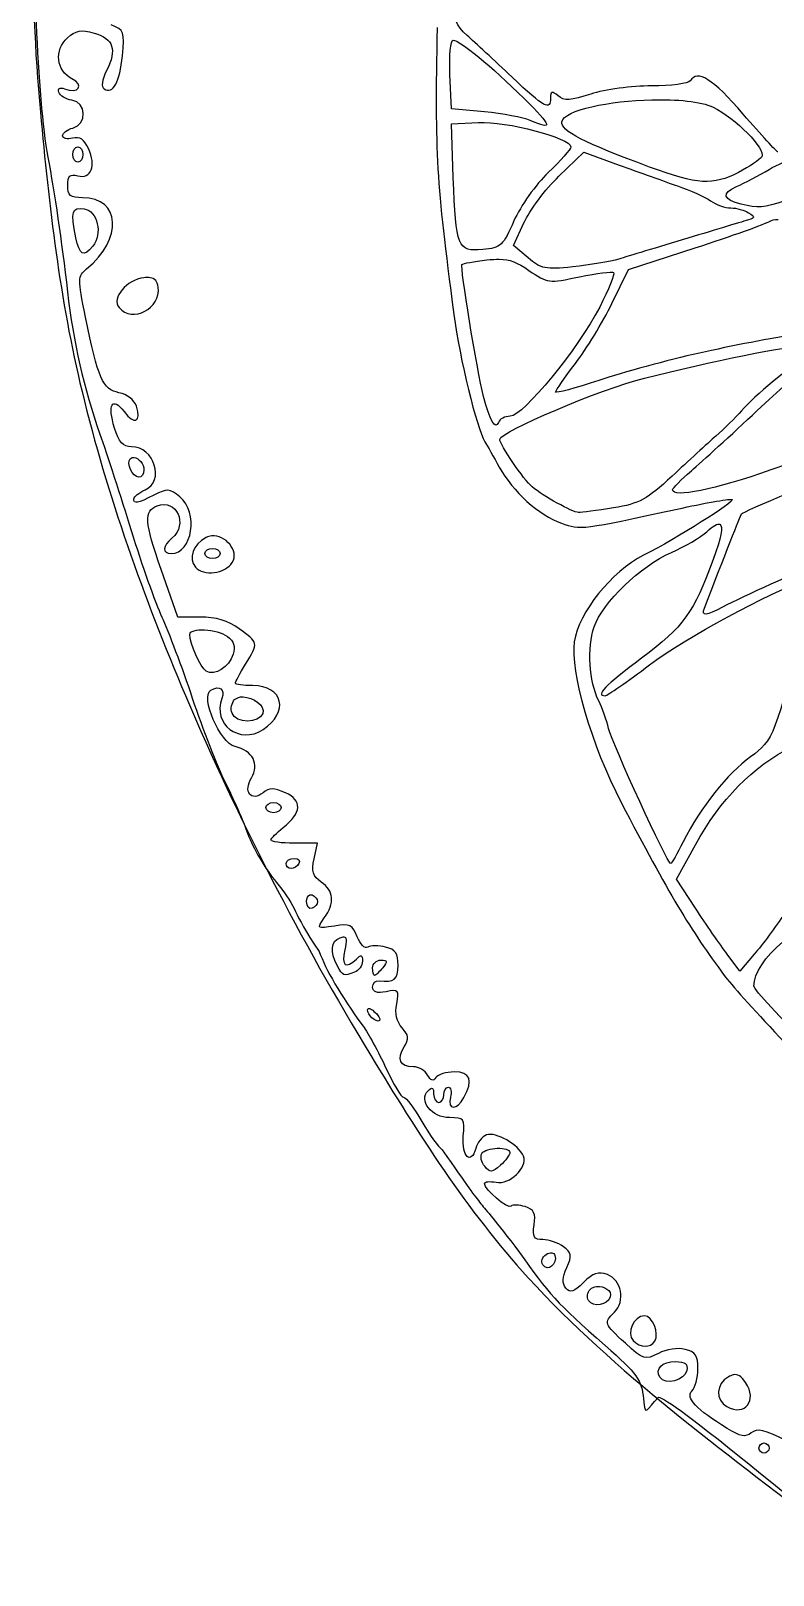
# Model space of a CAD drawing. Extents: x 2.7 to 60.3, y 1.1 to 57.9.
# Drawn here: x 2.69 to 13.76, y 6.22 to 29.24 of the extents above; entities that cross this region are included whole.
import ezdxf

# ---------------------------------------------------------------- set-up
doc = ezdxf.new("R2010")
doc.units = 0
doc.layers.get('0').update_dxf_attribs({"linetype": 'CONTINUOUS'})

msp = doc.modelspace()

# ---------------------------------------------------------------- linework, layer by layer
at = {"color": 7}
for points in [[(8.987014, 29.102843), (8.987014, 29.102843)], [(9.455547, 28.032936), (8.963312, 28.079787), (8.940712, 28.591315)], [(11.949796, 28.213183), (11.949796, 28.213183)], [(8.991424, 27.057285), (8.963312, 27.852686), (9.367352, 27.87584), (9.367352, 27.87584)], [(3.393833, 27.511485), (3.393833, 27.511485)], [(10.566246, 27.075474), (10.937213, 27.434867), (10.937213, 27.434867)], [(10.937213, 27.434867), (11.465829, 27.24084)], [(3.488641, 26.588751), (3.488641, 26.588751)], [(10.104879, 25.858941), (9.890456, 26.043049), (10.043143, 26.379842)], [(9.676033, 25.837444), (9.676033, 25.837444)], [(11.356688, 25.175986), (11.604735, 25.682002), (12.594718, 26.004464)], [(4.469805, 25.561284), (4.469805, 25.561284)], [(4.234987, 22.881277), (4.234987, 22.881277)], [(12.963481, 21.88523), (12.963481, 21.88523)], [(5.389783, 21.712149), (5.389783, 21.712149)], [(5.40191, 21.52584), (5.40191, 21.52584)], [(5.219458, 20.502784), (4.885972, 20.502784), (4.637374, 21.209993)], [(5.28395, 20.31041), (5.28395, 20.31041)], [(5.856662, 19.312159), (5.856662, 19.312159)], [(6.311415, 17.737336), (6.311415, 17.737336)], [(6.916098, 16.897285), (6.967361, 17.130999), (6.620095, 17.130999)], [(12.601333, 16.161964), (12.318008, 16.594116), (12.600781, 17.108952)], [(6.618993, 16.903347), (6.618993, 16.903347)], [(6.853811, 16.359299), (6.853811, 16.359299)], [(7.360378, 15.734769), (7.360378, 15.734769)], [(13.478867, 15.476801), (13.261137, 15.224345), (13.073173, 15.476801)], [(7.911593, 15.388057), (7.911593, 15.388057)], [(7.72418, 14.665966), (7.72418, 14.665966)], [(9.646819, 12.582923), (9.646819, 12.582923)], [(10.457656, 11.024636), (10.457656, 11.024636)], [(11.128485, 10.522481), (11.128485, 10.522481)], [(11.840104, 10.084263), (11.840104, 10.084263)], [(12.307535, 9.401858), (12.307535, 9.401858)], [(13.165777, 9.204523), (13.165777, 9.204523)], [(13.623285, 8.189736), (13.623285, 8.189736)]]:
    msp.add_lwpolyline(points, dxfattribs=at)
for points in [[(2.786944, 31.262506), (2.69342, 30.533597), (2.788728, 28.192101), (2.945694, 27.359901)], [(9.198129, 29.171194), (9.019619, 29.33028), (8.997092, 29.400968), (9.01678, 29.735639)], [(3.23839, 29.13702), (3.363504, 29.250245), (3.439558, 29.263157), (3.639123, 29.205922)], [(4.058047, 28.86968), (4.092561, 29.228872), (4.083207, 29.255774), (3.891029, 29.328841)], [(8.74944, 29.292463), (8.71515, 27.361066), (8.734049, 27.031501), (9.000243, 25.011174)], [(3.306189, 28.526272), (3.071803, 28.642488), (3.037106, 28.954857), (3.23839, 29.13702)], [(3.639123, 29.205922), (3.927069, 29.123341), (3.979791, 28.964134), (3.822678, 28.649193)], [(8.940712, 28.591315), (8.928389, 28.87262), (8.949165, 29.102843), (8.987014, 29.102843)], [(8.987014, 29.102843), (9.087341, 29.102843), (9.561229, 28.713848), (10.045347, 28.233576)], [(9.863997, 28.553283), (9.610154, 28.792912), (9.310372, 29.071164), (9.198129, 29.171194)], [(3.785746, 28.37524), (3.919268, 28.292721), (4.020282, 28.476654), (4.058047, 28.86968)], [(3.822678, 28.649193), (3.750401, 28.504312), (3.737018, 28.405359), (3.785746, 28.37524)], [(10.440569, 28.240742), (10.440569, 28.043931), (10.35349, 28.091198), (9.863997, 28.553283)], [(13.314054, 27.999312), (12.85534, 28.530606), (12.632482, 28.670882), (12.524713, 28.496508)], [(3.109405, 28.326182), (3.089929, 28.38533), (3.122228, 28.404196), (3.194844, 28.376341)], [(3.305087, 28.207118), (3.214583, 28.220433), (3.12657, 28.274061), (3.109405, 28.326182)], [(3.194844, 28.376341), (3.400149, 28.297559), (3.498982, 28.430677), (3.306189, 28.526272)], [(10.554119, 28.269957), (10.461639, 28.346705), (10.440569, 28.341199), (10.440569, 28.240742)], [(11.94704, 28.420991), (11.655188, 28.420991), (11.247995, 28.366012), (11.041944, 28.29862)], [(12.524713, 28.496508), (12.498957, 28.454833), (12.238892, 28.420991), (11.94704, 28.420991)], [(3.318316, 27.792604), (3.534427, 27.849116), (3.523982, 28.174908), (3.305087, 28.207118)], [(10.045347, 28.233576), (10.470338, 27.811961), (10.485925, 27.756708), (10.137951, 27.905052)], [(11.041944, 28.29862), (10.741646, 28.200395), (10.644839, 28.194666), (10.554119, 28.269957)], [(10.60924, 27.88576), (10.643615, 28.065487), (11.324165, 28.197178), (11.949796, 28.213183)], [(11.949796, 28.213183), (12.325174, 28.222787), (12.680497, 28.190481), (12.865365, 28.102388)], [(12.865365, 28.102388), (13.198412, 27.943689), (13.657086, 27.476289), (13.588559, 27.365412)], [(9.367352, 27.87584), (9.774829, 27.899162), (10.743737, 27.643469), (10.743737, 27.512589)], [(10.137951, 27.905052), (10.033765, 27.949471), (9.726432, 28.007056), (9.455547, 28.032936)], [(11.918377, 27.211074), (10.941384, 27.569628), (10.583984, 27.753719), (10.60924, 27.88576)], [(13.827787, 27.435968), (13.812668, 27.435968), (13.581578, 27.689457), (13.314054, 27.999312)], [(13.698802, 27.175243), (14.151074, 27.450316), (16.120544, 28.042306), (16.583312, 28.042306)], [(3.166732, 27.677401), (3.166732, 27.719074), (3.234967, 27.770816), (3.318316, 27.792604)], [(3.316111, 27.640469), (3.233942, 27.618984), (3.166732, 27.635725), (3.166732, 27.677401)], [(3.553134, 27.486681), (3.489796, 27.625698), (3.423787, 27.668635), (3.316111, 27.640469)], [(3.318316, 27.397936), (3.318316, 27.460448), (3.352158, 27.511485), (3.393833, 27.511485)], [(3.393833, 27.284384), (3.352158, 27.284384), (3.318316, 27.335424), (3.318316, 27.397936)], [(3.393281, 27.079332), (3.589431, 27.028038), (3.669251, 27.231831), (3.553134, 27.486681)], [(3.393833, 27.511485), (3.435507, 27.511485), (3.4699, 27.460448), (3.4699, 27.397936)], [(3.4699, 27.397936), (3.4699, 27.335424), (3.435507, 27.284384), (3.393833, 27.284384)], [(10.743737, 27.512589), (10.743737, 27.47807), (10.59245, 27.305212), (10.407496, 27.128941)], [(2.945694, 27.359901), (3.046453, 26.825699), (3.149877, 26.117863), (3.238941, 25.352375)], [(11.465829, 27.24084), (11.756457, 27.134179), (12.147559, 26.993638), (12.335095, 26.928851)], [(13.242396, 27.131699), (12.852751, 26.932918), (12.641865, 26.945553), (11.918377, 27.211074)], [(13.213732, 26.918378), (13.334678, 26.970993), (13.55294, 27.086526), (13.698802, 27.175243)], [(13.588559, 27.365412), (13.560209, 27.31954), (13.404607, 27.214452), (13.242396, 27.131699)], [(3.242248, 26.936567), (3.242248, 27.081209), (3.273781, 27.110583), (3.393281, 27.079332)], [(3.464388, 26.754116), (3.280507, 26.754116), (3.242248, 26.785474), (3.242248, 26.936567)], [(9.429088, 25.981313), (9.057012, 25.945276), (9.02862, 26.014008), (8.991424, 27.057285)], [(10.407496, 27.128941), (10.222542, 26.952665), (9.992318, 26.628827), (9.895968, 26.409055)], [(10.043143, 26.379842), (10.126968, 26.564847), (10.362231, 26.877851), (10.566246, 27.075474)], [(3.52447, 25.692475), (4.068394, 26.138014), (4.033544, 26.754116), (3.464388, 26.754116)], [(12.335095, 26.928851), (12.522632, 26.864064), (12.743474, 26.764141), (12.825677, 26.706711)], [(12.825677, 26.706711), (12.90788, 26.649276), (13.04435, 26.601993), (13.128845, 26.601428)], [(13.282083, 26.656549), (13.011828, 26.721554), (12.9863, 26.819442), (13.213732, 26.918378)], [(13.942439, 26.71112), (13.608646, 26.59947), (13.542212, 26.593978), (13.282083, 26.656549)], [(3.36572, 26.157149), (3.286695, 26.552274), (3.304333, 26.614913), (3.488641, 26.588751)], [(3.488641, 26.588751), (3.686212, 26.56069), (3.767218, 26.210065), (3.617626, 26.029818)], [(13.128845, 26.601428), (13.213341, 26.600791), (13.332636, 26.568569), (13.39398, 26.529769)], [(13.39398, 26.529769), (13.492179, 26.467672), (13.492179, 26.454628), (13.39398, 26.423936)], [(9.895968, 26.409055), (9.733258, 26.037921), (9.700457, 26.007588), (9.429088, 25.981313)], [(13.39398, 26.423936), (13.332636, 26.404762), (12.924265, 26.281225), (12.48668, 26.149433)], [(12.594718, 26.004464), (13.139454, 26.18186), (13.64341, 26.361932), (13.714236, 26.404646)], [(13.714236, 26.404646), (13.737167, 26.418472), (13.776189, 26.427221), (13.83385, 26.430551)], [(3.617626, 26.029818), (3.480746, 25.864888), (3.417872, 25.896392), (3.36572, 26.157149)], [(12.48668, 26.149433), (12.049095, 26.017641), (11.58665, 25.878265), (11.459215, 25.839649)], [(9.119857, 25.75862), (9.133915, 25.773925), (9.300371, 25.804447), (9.490273, 25.825868)], [(9.490273, 25.825868), (9.561689, 25.833919), (9.622016, 25.837964), (9.676033, 25.837444)], [(9.676033, 25.837444), (9.838082, 25.835887), (9.943244, 25.790316), (10.11921, 25.669325)], [(10.773503, 25.722241), (10.364662, 25.679507), (10.297743, 25.693048), (10.104879, 25.858941)], [(11.459215, 25.839649), (11.331778, 25.801032), (11.023332, 25.748347), (10.773503, 25.722241)], [(3.507934, 24.972589), (3.390726, 25.551201), (3.391298, 25.583394), (3.52447, 25.692475)], [(4.378854, 25.560184), (4.122526, 25.533646), (3.891527, 25.255669), (4.008437, 25.1148)], [(4.469805, 25.561284), (4.444564, 25.564352), (4.414575, 25.563881), (4.378854, 25.560184)], [(4.591072, 25.418519), (4.577919, 25.509734), (4.545526, 25.552084), (4.469805, 25.561284)], [(9.442869, 23.788576), (9.340997, 24.19705), (9.090296, 25.726435), (9.119857, 25.75862)], [(10.11921, 25.669325), (10.395835, 25.479121), (10.414484, 25.477055), (10.873824, 25.573965)], [(10.873824, 25.573965), (11.132818, 25.628603), (11.361371, 25.656924), (11.381493, 25.636801)], [(11.381493, 25.636801), (11.401615, 25.616682), (11.307941, 25.385525), (11.173685, 25.12362)], [(3.238941, 25.352375), (3.327305, 24.592907), (3.482288, 23.91314), (3.722908, 23.230747)], [(4.008437, 25.1148), (4.203587, 24.879661), (4.636233, 25.105309), (4.591072, 25.418519)], [(11.173685, 25.12362), (10.856118, 24.504108), (10.029699, 23.495881), (9.839744, 23.495881)], [(10.812639, 24.284119), (10.975368, 24.496341), (11.220241, 24.897704), (11.356688, 25.175986)], [(4.006784, 23.847007), (3.765389, 23.895284), (3.69314, 24.058301), (3.507934, 24.972589)], [(9.000243, 25.011174), (9.086658, 24.355309), (9.338198, 23.322356), (9.46161, 23.116647)], [(14.095677, 24.715171), (13.773267, 24.6673), (13.126846, 24.542155), (12.65921, 24.437357)], [(13.523516, 23.58132), (14.518001, 24.511539), (14.797174, 24.660722), (15.555295, 24.666112)], [(12.65921, 24.437357), (12.191574, 24.332562), (11.5181, 24.149775), (11.16266, 24.031112)], [(11.84286, 24.065286), (12.792999, 24.304351), (14.042912, 24.557516), (14.256632, 24.554214)], [(14.256632, 24.554214), (14.437985, 24.5514), (14.491176, 24.608561), (13.743451, 24.001897)], [(10.516636, 23.856927), (10.516636, 23.879793), (10.64991, 24.071896), (10.812639, 24.284119)], [(9.683199, 23.151372), (9.683199, 23.262954), (11.192595, 23.901671), (11.84286, 24.065286)], [(11.16266, 24.031112), (10.807221, 23.912449), (10.516636, 23.834067), (10.516636, 23.856927)], [(13.743451, 24.001897), (13.580256, 23.869489), (13.375551, 23.678842), (13.288698, 23.578563)], [(3.940638, 23.318941), (3.832545, 23.671143), (3.905429, 23.797988), (4.081749, 23.564232)], [(4.266406, 23.64471), (4.236431, 23.739153), (4.129578, 23.822454), (4.006784, 23.847007)], [(9.66556, 23.404932), (9.623433, 23.278555), (9.530068, 23.438939), (9.442869, 23.788576)], [(4.081749, 23.564232), (4.23617, 23.359511), (4.342278, 23.405657), (4.266406, 23.64471)], [(9.839744, 23.495881), (9.7604, 23.495881), (9.682239, 23.454972), (9.66556, 23.404932)], [(12.541801, 22.683391), (12.697274, 22.817559), (13.139053, 23.221704), (13.523516, 23.58132)], [(13.288698, 23.578563), (13.201844, 23.478281), (13.029384, 23.307977), (12.905603, 23.19988)], [(4.193095, 23.04113), (4.066318, 23.04113), (4.00517, 23.108674), (3.940638, 23.318941)], [(15.647899, 23.410994), (15.115325, 23.20211), (14.250914, 22.87975), (13.726914, 22.694965)], [(3.722908, 23.230747), (3.825773, 22.939025), (4.035931, 22.291071), (4.189787, 21.790973)], [(4.398147, 22.397861), (4.694124, 22.527714), (4.530453, 23.04113), (4.193095, 23.04113)], [(9.46161, 23.116647), (9.499114, 23.054132), (9.595347, 22.883825), (9.675482, 22.737961)], [(10.166063, 22.443062), (10.045868, 22.542813), (9.683199, 23.074867), (9.683199, 23.151372)], [(12.905603, 23.19988), (12.781824, 23.091786), (12.48803, 22.823037), (12.252413, 22.602912)], [(4.301133, 22.586377), (4.210421, 22.586377), (4.113123, 22.8002), (4.175456, 22.862534)], [(4.175456, 22.862534), (4.192045, 22.879123), (4.212767, 22.884384), (4.234987, 22.881277)], [(4.234987, 22.881277), (4.301646, 22.871958), (4.378854, 22.786027), (4.378854, 22.695518)], [(13.285942, 22.039572), (13.30839, 22.074203), (14.510509, 22.577868), (15.306697, 22.886238)], [(4.378854, 22.695518), (4.378854, 22.635467), (4.344115, 22.586377), (4.301133, 22.586377)], [(9.675482, 22.737961), (9.874812, 22.375137), (10.271359, 22.017349), (10.602626, 21.901215)], [(12.252413, 22.602912), (11.879537, 22.25456), (11.766284, 22.193439), (11.378737, 22.12997)], [(13.726914, 22.694965), (12.89367, 22.401163), (12.259579, 22.27361), (12.259579, 22.399515)], [(12.259579, 22.399515), (12.259579, 22.421624), (12.386329, 22.54922), (12.541801, 22.683391)], [(4.22727, 22.265569), (4.22727, 22.297365), (4.304379, 22.356724), (4.398147, 22.397861)], [(4.915738, 22.293682), (4.760665, 22.419254), (4.724712, 22.421477), (4.527682, 22.31959)], [(10.857838, 22.061068), (10.764276, 22.065894), (10.334884, 22.302953), (10.166063, 22.443062)], [(4.527682, 22.31959), (4.282071, 22.192581), (4.22727, 22.18305), (4.22727, 22.265569)], [(4.637374, 21.209993), (4.387142, 21.92169), (4.376324, 22.085328), (4.574535, 22.16139)], [(4.574535, 22.16139), (4.865576, 22.273074), (5.043567, 21.88324), (4.795573, 21.677424)], [(4.786754, 21.449769), (5.102621, 21.449769), (5.196817, 22.066075), (4.915738, 22.293682)], [(10.602626, 21.901215), (10.895342, 21.798596), (10.879654, 21.79633), (12.404549, 22.127766)], [(11.378737, 22.12997), (11.13385, 22.089866), (10.899513, 22.058811), (10.857838, 22.061068)], [(13.147035, 22.254546), (13.184821, 22.216762), (12.327454, 21.676654), (11.826324, 21.422761)], [(12.404549, 22.127766), (12.797079, 22.213085), (13.131271, 22.270322), (13.147035, 22.254546)], [(12.734727, 20.635626), (13.035763, 21.413224), (13.274879, 22.022497), (13.285942, 22.039572)], [(12.770556, 21.774988), (12.866997, 21.863047), (12.930962, 21.90065), (12.963481, 21.88523)], [(12.963481, 21.88523), (13.017678, 21.859531), (12.984012, 21.68696), (12.864262, 21.357717)], [(4.189787, 21.790973), (4.343644, 21.290878), (4.548691, 20.711157), (4.645643, 20.502784)], [(4.795573, 21.677424), (4.653445, 21.559466), (4.649439, 21.449769), (4.786754, 21.449769)], [(5.306549, 21.686794), (5.107519, 21.580275), (5.035798, 21.381878), (5.147799, 21.246925)], [(5.389783, 21.712149), (5.361395, 21.709448), (5.333193, 21.701052), (5.306549, 21.686794)], [(5.696259, 21.316377), (5.805023, 21.490093), (5.588499, 21.731069), (5.389783, 21.712149)], [(12.243594, 21.464654), (12.439821, 21.549888), (12.676952, 21.689523), (12.770556, 21.774988)], [(5.288359, 21.449769), (5.288359, 21.491445), (5.339398, 21.52584), (5.40191, 21.52584)], [(5.40191, 21.374255), (5.339398, 21.374255), (5.288359, 21.408096), (5.288359, 21.449769)], [(5.40191, 21.52584), (5.464422, 21.52584), (5.51546, 21.491448), (5.51546, 21.449769)], [(5.51546, 21.449769), (5.51546, 21.408096), (5.464422, 21.374255), (5.40191, 21.374255)], [(11.826324, 21.422761), (11.350793, 21.181839), (10.861091, 20.570726), (10.795, 20.135122)], [(11.091003, 20.355608), (11.215996, 20.719189), (11.782602, 21.264417), (12.243594, 21.464654)], [(5.147799, 21.246925), (5.264191, 21.106678), (5.590934, 21.148156), (5.696259, 21.316377)], [(12.864262, 21.357717), (12.576826, 20.567433), (12.427537, 20.361608), (11.799314, 19.890382)], [(14.379553, 21.261256), (14.165468, 21.194426), (13.307028, 20.812198), (13.005373, 20.649407)], [(11.918377, 19.78951), (12.450562, 20.191332), (13.735782, 20.887924), (14.203715, 21.02809)], [(4.645643, 20.502784), (4.742594, 20.294411), (4.947214, 19.749081), (5.100395, 19.290659)], [(5.799887, 20.326945), (5.631863, 20.446791), (5.44725, 20.502784), (5.219458, 20.502784)], [(13.005373, 20.649407), (12.758097, 20.515953), (12.687007, 20.512363), (12.734727, 20.635626)], [(5.061259, 20.242609), (5.061259, 20.295867), (5.162797, 20.316788), (5.28395, 20.31041)], [(5.28395, 20.31041), (5.405102, 20.304029), (5.545565, 20.270233), (5.624049, 20.212843)], [(5.894145, 19.799983), (6.089412, 20.120252), (6.089548, 20.120342), (5.799887, 20.326945)], [(11.158802, 19.252627), (11.013143, 19.544933), (10.982569, 20.040196), (11.091003, 20.355608)], [(14.222457, 20.486799), (13.797782, 18.751073), (13.764617, 18.664535), (13.423746, 18.419741)], [(5.308203, 19.695253), (5.223044, 19.747882), (5.061259, 20.106431), (5.061259, 20.242609)], [(5.624049, 20.212843), (5.720106, 20.142604), (5.746046, 20.062896), (5.709488, 19.947709)], [(10.795, 20.135122), (10.727654, 19.691254), (11.048892, 18.591784), (11.495043, 17.737336)], [(5.709488, 19.947709), (5.648427, 19.755324), (5.431641, 19.618963), (5.308203, 19.695253)], [(5.743112, 19.516107), (5.743112, 19.535936), (5.810951, 19.663534), (5.894145, 19.799983)], [(11.799314, 19.890382), (11.253088, 19.480665), (11.102078, 19.325085), (11.255265, 19.329798)], [(11.255265, 19.329798), (11.286521, 19.33076), (11.584979, 19.537779), (11.918377, 19.78951)], [(5.737049, 18.571876), (5.512264, 18.624942), (5.216419, 19.312752), (5.376003, 19.411377)], [(5.376003, 19.411377), (5.504308, 19.490676), (5.594122, 19.423944), (5.541918, 19.287905)], [(5.998876, 19.479728), (5.858117, 19.479728), (5.743112, 19.496267), (5.743112, 19.516107)], [(6.154319, 18.825436), (6.550811, 19.085227), (6.457147, 19.479728), (5.998876, 19.479728)], [(5.100395, 19.290659), (5.253577, 18.832237), (5.473895, 18.269164), (5.589874, 18.039952)], [(5.541918, 19.287905), (5.394346, 18.90334), (5.802612, 18.594987), (6.154319, 18.825436)], [(5.6924, 19.067969), (5.667337, 19.133284), (5.684907, 19.224738), (5.730985, 19.270816)], [(5.730985, 19.270816), (5.761719, 19.30155), (5.806972, 19.313598), (5.856662, 19.312159)], [(5.856662, 19.312159), (6.005733, 19.307833), (6.194278, 19.180838), (6.149909, 19.065215)], [(11.307079, 18.839214), (11.277425, 18.962483), (11.210719, 19.148442), (11.158802, 19.252627)], [(6.149909, 19.065215), (6.091631, 18.913379), (5.750951, 18.915388), (5.6924, 19.067969)], [(12.231467, 16.82783), (12.183018, 16.82783), (11.360291, 18.618017), (11.307079, 18.839214)], [(5.98234, 18.107203), (6.107222, 18.307166), (6.000383, 18.509711), (5.737049, 18.571876)], [(13.423746, 18.419741), (13.081192, 18.173737), (12.679804, 17.666507), (12.41888, 17.149741)], [(12.600781, 17.108952), (12.969211, 17.779365), (13.457326, 18.275004), (14.042209, 18.571876)], [(5.589874, 18.039952), (5.705853, 17.810742), (5.858198, 17.462218), (5.928871, 17.264944)], [(6.154319, 17.883959), (5.979775, 17.7391), (5.854205, 17.902022), (5.98234, 18.107203)], [(6.487804, 17.882306), (6.312082, 17.959959), (6.246279, 17.960281), (6.154319, 17.883959)], [(6.197865, 17.661269), (6.197865, 17.702945), (6.248903, 17.737336), (6.311415, 17.737336)], [(6.311415, 17.737336), (6.373927, 17.737336), (6.424965, 17.702945), (6.424965, 17.661269)], [(6.453629, 17.364716), (6.732567, 17.584126), (6.744733, 17.768581), (6.487804, 17.882306)], [(11.495043, 17.737336), (12.201316, 16.384722), (12.531455, 15.830141), (13.029627, 15.160955)], [(6.311415, 17.585752), (6.248903, 17.585752), (6.197865, 17.619596), (6.197865, 17.661269)], [(6.424965, 17.661269), (6.424965, 17.619596), (6.373927, 17.585752), (6.311415, 17.585752)], [(6.273381, 17.17675), (6.273381, 17.202012), (6.354565, 17.286788), (6.453629, 17.364716)], [(5.928871, 17.264944), (5.999545, 17.067674), (6.191449, 16.744036), (6.354961, 16.546158)], [(6.620095, 17.130999), (6.429248, 17.130999), (6.273381, 17.151491), (6.273381, 17.17675)], [(12.41888, 17.149741), (12.32945, 16.972621), (12.245211, 16.82783), (12.231467, 16.82783)], [(6.500482, 16.82783), (6.500482, 16.869503), (6.554022, 16.903347), (6.618993, 16.903347)], [(6.57214, 16.751763), (6.532924, 16.751763), (6.500482, 16.786154), (6.500482, 16.82783)], [(6.6901, 16.82783), (6.664343, 16.786154), (6.611355, 16.751763), (6.57214, 16.751763)], [(6.618993, 16.903347), (6.683963, 16.903347), (6.715855, 16.869503), (6.6901, 16.82783)], [(7.023585, 16.551673), (6.896344, 16.640793), (6.87499, 16.710118), (6.916098, 16.897285)], [(6.354961, 16.546158), (6.703196, 16.12337), (6.554065, 16.153212), (6.993819, 15.514286)], [(6.80365, 16.259528), (6.80365, 16.31162), (6.824602, 16.349794), (6.853811, 16.359299)], [(6.853811, 16.359299), (6.863547, 16.362466), (6.87403, 16.36248), (6.88523, 16.358746)], [(6.88523, 16.358746), (6.93003, 16.343813), (6.96681, 16.299118), (6.96681, 16.259528)], [(7.067682, 16.015891), (7.225994, 16.241911), (7.211433, 16.420098), (7.023585, 16.551673)], [(6.88523, 16.16031), (6.84043, 16.145375), (6.80365, 16.19007), (6.80365, 16.259528)], [(6.96681, 16.259528), (6.96681, 16.219935), (6.93003, 16.175239), (6.88523, 16.16031)], [(13.073173, 15.476801), (12.969626, 15.615539), (12.757232, 15.924045), (12.601333, 16.161964)], [(13.471701, 15.000001), (13.471701, 15.388361), (14.161794, 15.977009), (14.847535, 16.174091)], [(7.217613, 15.895173), (6.959106, 15.853224), (6.955542, 15.855786), (7.067682, 16.015891)], [(7.559366, 15.734219), (7.490522, 15.915287), (7.452836, 15.933347), (7.217613, 15.895173)], [(13.927005, 16.080382), (13.799954, 15.887277), (13.598462, 15.615539), (13.478867, 15.476801)], [(7.261159, 15.307578), (7.149104, 15.516953), (7.164286, 15.667953), (7.3025, 15.720991)], [(7.3025, 15.720991), (7.32715, 15.730449), (7.346003, 15.735368), (7.360378, 15.734769)], [(7.360378, 15.734769), (7.4035, 15.73298), (7.402798, 15.680072), (7.371953, 15.539641)], [(7.717014, 15.580431), (7.672664, 15.553021), (7.602165, 15.621652), (7.559366, 15.734219)], [(6.993819, 15.514286), (7.084592, 15.250247), (7.308286, 14.868725), (7.646458, 14.403036)], [(7.371953, 15.539641), (7.319953, 15.302882), (7.390463, 15.247818), (7.546137, 15.403491)], [(7.546137, 15.403491), (7.616857, 15.474213), (7.637088, 15.467607), (7.637088, 15.373725)], [(7.9827, 15.583188), (7.880881, 15.608754), (7.761135, 15.607693), (7.717014, 15.580431)], [(8.167908, 15.310886), (8.167908, 15.487218), (8.127224, 15.546917), (7.9827, 15.583188)], [(7.517474, 15.206706), (7.350611, 15.142673), (7.348883, 15.143661), (7.261159, 15.307578)], [(7.637088, 15.373725), (7.637088, 15.307335), (7.583395, 15.231993), (7.517474, 15.206706)], [(7.788672, 15.274507), (7.788672, 15.33702), (7.843978, 15.388057), (7.911593, 15.388057)], [(7.817335, 15.160955), (7.801602, 15.160955), (7.788672, 15.211995), (7.788672, 15.274507)], [(7.940256, 15.274507), (7.888376, 15.211995), (7.833072, 15.160955), (7.817335, 15.160955)], [(7.883481, 15.079376), (8.108974, 15.050093), (8.167908, 15.097864), (8.167908, 15.310886)], [(7.911593, 15.388057), (8.012278, 15.388057), (8.017511, 15.367593), (7.940256, 15.274507)], [(7.788672, 14.985119), (7.788672, 15.043678), (7.831388, 15.086149), (7.883481, 15.079376)], [(7.989314, 14.917318), (7.849578, 14.890606), (7.788672, 14.910858), (7.788672, 14.985119)], [(13.029627, 15.160955), (13.218535, 14.907198), (14.354057, 13.691878), (15.084006, 12.962159)], [(15.217951, 13.266428), (15.113927, 13.266428), (13.471701, 14.896736), (13.471701, 15.000001)], [(8.146962, 14.735968), (8.186396, 14.939653), (8.175386, 14.95289), (7.989314, 14.917318)], [(8.227439, 14.379883), (8.146303, 14.470216), (8.118932, 14.591199), (8.146962, 14.735968)], [(7.871905, 14.479103), (7.79322, 14.479103), (7.679236, 14.623271), (7.72418, 14.665966)], [(7.72418, 14.665966), (7.738772, 14.679826), (7.795018, 14.643247), (7.848754, 14.584937)], [(7.848754, 14.584937), (7.902489, 14.52663), (7.912764, 14.479103), (7.871905, 14.479103)], [(7.646458, 14.403036), (7.722116, 14.298848), (7.875422, 14.017585), (7.986558, 13.777956)], [(8.256654, 14.092702), (8.334001, 14.216558), (8.328648, 14.267186), (8.227439, 14.379883)], [(8.39556, 13.797249), (8.198867, 13.797249), (8.144502, 13.913124), (8.256654, 14.092702)], [(7.986558, 13.777956), (8.097694, 13.538327), (8.216363, 13.342496), (8.25059, 13.342496)], [(8.607778, 13.673777), (8.569799, 13.741643), (8.474379, 13.797249), (8.39556, 13.797249)], [(8.730148, 13.635742), (8.694019, 13.577285), (8.654988, 13.589418), (8.607778, 13.673777)], [(9.005755, 13.721182), (8.883191, 13.721182), (8.759211, 13.682768), (8.730148, 13.635742)], [(9.150174, 13.337534), (9.291182, 13.601009), (9.245887, 13.721182), (9.005755, 13.721182)], [(8.934097, 13.039327), (8.670476, 13.039327), (8.468425, 13.294645), (8.615495, 13.441714)], [(8.615495, 13.441714), (8.675367, 13.501587), (8.698177, 13.488568), (8.698177, 13.395412)], [(8.698177, 13.395412), (8.698177, 13.324563), (8.732019, 13.266428), (8.773694, 13.266428)], [(8.773694, 13.266428), (8.815369, 13.266428), (8.849761, 13.318019), (8.849761, 13.380531)], [(8.849761, 13.380531), (8.849761, 13.443043), (8.880339, 13.494083), (8.918112, 13.49408)], [(8.918112, 13.49408), (8.955884, 13.49408), (8.969122, 13.425845), (8.947326, 13.342496)], [(8.25059, 13.342496), (8.284817, 13.342496), (8.4064, 13.180509), (8.520686, 12.982552)], [(8.947326, 13.342496), (8.896605, 13.148553), (9.04706, 13.144864), (9.150174, 13.337534)], [(8.520686, 12.982552), (8.634971, 12.784599), (8.77299, 12.595304), (8.827162, 12.561976)], [(9.139701, 12.762066), (9.163365, 13.025648), (9.153503, 13.039327), (8.934097, 13.039327)], [(9.32546, 12.581269), (9.257811, 12.322584), (9.112898, 12.46352), (9.139701, 12.762066)], [(9.486966, 12.781909), (9.420176, 12.756281), (9.347646, 12.666114), (9.32546, 12.581269)], [(10.037079, 12.463859), (9.971929, 12.633635), (9.624262, 12.834597), (9.486966, 12.781909)], [(8.827162, 12.561976), (9.594818, 11.447904), (9.207101, 12.038395), (9.979753, 11.031251)], [(9.459957, 12.313928), (9.408716, 12.375667), (9.388975, 12.462253), (9.415859, 12.505752)], [(9.415859, 12.505752), (9.444962, 12.55283), (9.549395, 12.579421), (9.646819, 12.582923)], [(9.628629, 12.075803), (9.832026, 12.036922), (10.10228, 12.293944), (10.037079, 12.463859)], [(9.646819, 12.582923), (9.744242, 12.586422), (9.834783, 12.566675), (9.834783, 12.520634)], [(9.834783, 12.520634), (9.834783, 12.485418), (9.771597, 12.399383), (9.694223, 12.329363)], [(9.694223, 12.329363), (9.570616, 12.217521), (9.54181, 12.2153), (9.459957, 12.313928)], [(9.455547, 12.057064), (9.455547, 12.085709), (9.533696, 12.09395), (9.628629, 12.075803)], [(9.853524, 11.719718), (9.805436, 11.67163), (9.455547, 11.968172), (9.455547, 12.057064)], [(10.063537, 11.712552), (9.972921, 11.741339), (9.878546, 11.744751), (9.853524, 11.719718)], [(10.19638, 11.440803), (10.222002, 11.615378), (10.194374, 11.671026), (10.063537, 11.712552)], [(10.325916, 11.220868), (10.190437, 11.220868), (10.169369, 11.256764), (10.19638, 11.440803)], [(10.63184, 11.115588), (10.552593, 11.173533), (10.41492, 11.220868), (10.325916, 11.220868)], [(10.682001, 10.803599), (10.763938, 10.983431), (10.757493, 11.023707), (10.63184, 11.115588)], [(9.979753, 11.031251), (10.407355, 10.413893), (10.524169, 10.286619), (11.253611, 9.643291)], [(10.325916, 10.843839), (10.295035, 10.893806), (10.316991, 10.9636), (10.374423, 10.999281)], [(10.506163, 10.984397), (10.549298, 10.858796), (10.392313, 10.736405), (10.325916, 10.843839)], [(10.374423, 10.999281), (10.405779, 11.018763), (10.434585, 11.027277), (10.457656, 11.024636)], [(10.457656, 11.024636), (10.480728, 11.021994), (10.497915, 11.008411), (10.506163, 10.984397)], [(10.669323, 10.499327), (10.610743, 10.569911), (10.614482, 10.655413), (10.682001, 10.803599)], [(11.288889, 10.70052), (11.152256, 10.750669), (11.074785, 10.724543), (10.932804, 10.582563)], [(11.391966, 10.13718), (11.559521, 10.304735), (11.5014, 10.622523), (11.288889, 10.70052)], [(10.932804, 10.582563), (10.788028, 10.437789), (10.734304, 10.42103), (10.669323, 10.499327)], [(11.007769, 10.313568), (10.978342, 10.361179), (10.989548, 10.435909), (11.033125, 10.479484)], [(11.331333, 10.368139), (11.289158, 10.241472), (11.074717, 10.205243), (11.007769, 10.313568)], [(11.033125, 10.479484), (11.058583, 10.504943), (11.092555, 10.518431), (11.128485, 10.522481)], [(11.128485, 10.522481), (11.236275, 10.534625), (11.362404, 10.461458), (11.331333, 10.368139)], [(11.557331, 9.675814), (11.23519, 9.97103), (11.232406, 9.97762), (11.391966, 10.13718)], [(11.840104, 10.084263), (11.683131, 10.084263), (11.564339, 9.824246), (11.671984, 9.716603)], [(11.994444, 9.70613), (12.066464, 9.822657), (11.959699, 10.084263), (11.840104, 10.084263)], [(12.049015, 9.52478), (11.850286, 9.422014), (11.825996, 9.429606), (11.557331, 9.675814)], [(11.671984, 9.716603), (11.779755, 9.608812), (11.931414, 9.604144), (11.994444, 9.70613)], [(11.253611, 9.643291), (11.740005, 9.214318), (11.799489, 9.131054), (11.825773, 8.847336)], [(12.448095, 9.584862), (12.339196, 9.612193), (12.168828, 9.586736), (12.049015, 9.52478)], [(12.638264, 9.295474), (12.638264, 9.490456), (12.601355, 9.546398), (12.448095, 9.584862)], [(12.072717, 9.170348), (11.99423, 9.297345), (12.100399, 9.401858), (12.307535, 9.401858)], [(12.472348, 9.269566), (12.443921, 9.120418), (12.148885, 9.047107), (12.072717, 9.170348)], [(12.307535, 9.401858), (12.44809, 9.401858), (12.490994, 9.367396), (12.472348, 9.269566)], [(12.548967, 8.964193), (12.598067, 9.013289), (12.638264, 9.162466), (12.638264, 9.295474)], [(13.347678, 9.090423), (13.280046, 9.18698), (13.23421, 9.22057), (13.165777, 9.204523)], [(13.088607, 9.172552), (12.907515, 9.075634), (12.896586, 8.828244), (13.069314, 8.73158)], [(13.069314, 8.73158), (13.340268, 8.579945), (13.532028, 8.827225), (13.347678, 9.090423)], [(13.165777, 9.204523), (13.142966, 9.199174), (13.118096, 9.188334), (13.088607, 9.172552)], [(11.825773, 8.847336), (11.854267, 8.546409), (11.873317, 8.699935), (12.047912, 8.871591)], [(12.047912, 8.871591), (12.134767, 8.871591), (12.603502, 8.522047), (13.572023, 7.734983)], [(13.072621, 8.406364), (12.615332, 8.688984), (12.449856, 8.86508), (12.548967, 8.964193)], [(13.433116, 8.34077), (13.34695, 8.269261), (13.27188, 8.283217), (13.072621, 8.406364)], [(13.961732, 8.218952), (13.628391, 8.387738), (13.519682, 8.412615), (13.433116, 8.34077)], [(13.547769, 8.114219), (13.547769, 8.155892), (13.581611, 8.189736), (13.623285, 8.189736)], [(13.623285, 8.038152), (13.581611, 8.038152), (13.547769, 8.072543), (13.547769, 8.114219)], [(13.623285, 8.189736), (13.66496, 8.189736), (13.698802, 8.155892), (13.698802, 8.114219)], [(13.698802, 8.114219), (13.698802, 8.072543), (13.66496, 8.038152), (13.623285, 8.038152)], [(13.572023, 7.734983), (14.466975, 7.007705), (15.352469, 6.34203), (15.587817, 6.219692)]]:
    msp.add_open_spline(points, degree=3, dxfattribs=at)
at = {"color": 1}
for points in [[(2.742847, 30.768617), (2.706999, 29.855868), (2.752037, 28.939312), (2.8349, 28.029628)], [(2.8349, 28.029628), (2.962259, 26.631471), (3.125189, 25.228479), (3.45612, 23.864093)], [(3.45612, 23.864093), (3.832403, 22.312732), (4.374259, 20.799614), (4.99842, 19.330348)], [(4.99842, 19.330348), (5.784571, 17.479764), (6.716028, 15.685951), (7.760009, 13.967576)], [(7.760009, 13.967576), (8.462932, 12.810575), (9.193189, 11.65194), (10.107635, 10.653669)], [(10.107635, 10.653669), (11.412772, 9.228898), (13.00072, 8.087281), (14.526727, 6.902097)]]:
    msp.add_open_spline(points, degree=3, dxfattribs=at)

doc.saveas('drawing.dxf')
